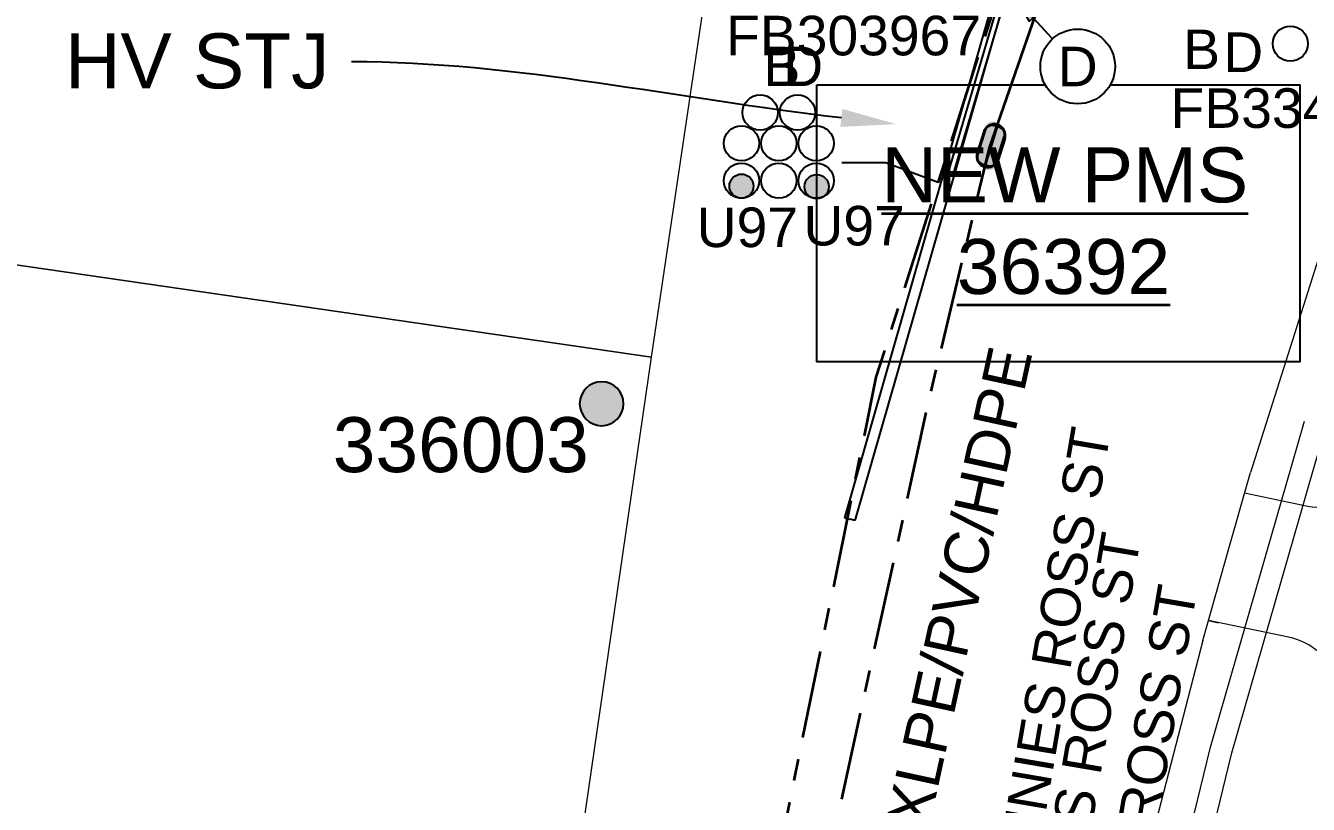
# Model space of a CAD drawing. Header units: metres. Extents: x 307635 to 308805, y 6256169 to 6257356.
# Drawn here: x 308078.3 to 308136.7, y 6256785.7 to 6256821.1 of the extents above; entities that cross this region are included whole.
import ezdxf
from ezdxf import colors
from ezdxf.entities.mleader import LeaderData, LeaderLine
from ezdxf.enums import TextEntityAlignment as Align
from ezdxf.math import Vec2, Vec3

# ---------------------------------------------------------------- set-up
doc = ezdxf.new("R2010")
doc.units = ezdxf.units.M
doc.linetypes.add('Cable Exist UG', pattern=[7, 4, -1, 1, -1])
doc.linetypes.add('IE Trench LV', pattern=[6, 4, -2])
doc.layers.get('0').update_dxf_attribs({"color": 6})
doc.layers.get('Defpoints').update_dxf_attribs({"color": 250})
doc.layers.add('_User Miscellaneous10', color=252, linetype='Continuous', lineweight=13, transparency=0.5)
for name, color, linetype, lineweight in [('_User Miscellaneous7', 3, 'Continuous', 13), ('_User_HV_Exist', 1, 'Continuous', 35), ('_User_LV_Exist', 5, 'Continuous', 35), ('Cadastre Land Parcels_SP_EXT', 118, 'Continuous', 15), ('Cadastre Roads_SP_NEW', 214, 'Continuous', 15)]:
    doc.layers.add(name, color=color, linetype=linetype, lineweight=lineweight)
for name, color, linetype in [('Duct_SP_EXT', 30, 'Continuous'), ('Equip_SP_HV_NEW', 2, 'Continuous'), ('Notes_SP_NEW', 51, 'Continuous'), ('SupportsOH_SP_TR_HV_LV_SL_EXT', 7, 'Continuous'), ('UG_Details_SP_MISC', 7, 'Continuous')]:
    doc.layers.add(name, color=color, linetype=linetype)
doc.styles.add('POLE_LABEL', font='arial.ttf', dxfattribs={"height": 2})
doc.styles.get("Standard").update_dxf_attribs({"font": 'arial.ttf'})
doc.linetypes.add('Cable New UG', pattern='A,5.5,-0.01,["X",Standard,S=1.8,R=0,X=0,Y=-0.94],-1.7', length=7.21)

# ---------------------------------------------------------------- blocks, each defined once
blk = doc.blocks.new('DUCT_EXT')
blk.add_circle((0, 0.8), 0.8)
at = {"flags": 1}
blk.add_attdef('Z', (0, 0), '', height=0.2, dxfattribs=at)
at = {"flags": 9}
for tag, p in [('DUCT_CODE', (0, 0)), ('XSECT_TYPE', (0, -0.2)), ('STATE', (0, -0.6)), ('FB_REFERENCE', (0, -0.4)), ('NOTES', (0, -0.8))]:
    blk.add_attdef(tag, text='', height=0.2, dxfattribs=at).set_placement(p, align=Align.MIDDLE_LEFT)
blk = doc.blocks.new('POLE_EXT')
blk.add_hatch(color=256).paths.add_polyline_path([(-1, 0, 1), (1, 0, 1)])
blk.add_lwpolyline([(-1, 0, 1), (1, 0, 1)], format="xyb", close=True)
at = {"flags": 8}
blk.add_attdef('pNumber', text='', height=2, dxfattribs=at).set_placement((2.5, 2.5), align=Align.MIDDLE_CENTER)
at = {"style": 'POLE_LABEL', "flags": 9}
for tag, p in [('STRUCTURE_PLANT_NUMBER', (1.355, 0.028)), ('STREET_CODE', (1.355, -0.2))]:
    blk.add_attdef(tag, text='', height=0.2, dxfattribs=at).set_placement(p, align=Align.MIDDLE_LEFT)
at = {"flags": 9}
for tag, p in [('OWNED_BY', (1.355, -0.4)), ('PARENT', (1.355, -0.6)), ('SPECIAL_USE', (1.355, -0.8)), ('STATE', (1.355, -1)), ('USAGE', (1.355, -1.2)), ('cLV', (1.355, -1.4)), ('hDepth', (1.355, -1.6)), ('hDia', (1.355, -1.8)), ('cHV', (1.355, -2)), ('LBRACKET', (1.355, -2.2)), ('LExisting', (1.355, -2.4)), ('LANTNUMBER', (1.355, -2.6)), ('LOther', (1.355, -2.8)), ('LRemove', (1.355, -3)), ('cLinedev', (1.355, -3.4)), ('LEGEND', (1.355, -3.2)), ('LOCATION', (1.355, -3.6)), ('pExisting', (1.355, -3.8)), ('PFNUMBER', (1.355, -4)), ('pFooting', (1.355, -4.4)), ('pNew', (1.355, -4.6)), ('NEWPFNUMBER', (1.355, -4.2)), ('pRelocate', (1.355, -5)), ('pRemove', (1.355, -5.2)), ('pReplace', (1.355, -5.4)), ('pStay', (1.355, -5.6)), ('pType', (1.355, -5.8)), ('cspan', (1.355, -6)), ('STREETNAME', (1.355, -6.2)), ('SUBURB', (1.355, -6.4)), ('OPERATED_BY', (1.355, -7.014)), ('NOTES', (1.355, -6.6)), ('MAINTAINED_BY', (1.355, -6.814))]:
    blk.add_attdef(tag, text='', height=0.2, dxfattribs=at).set_placement(p, align=Align.MIDDLE_LEFT)
at = {"flags": 1}
blk.add_attdef('Z', (1.355, -7.328), '', height=0.2, dxfattribs=at)
blk = doc.blocks.new('CABLE_LARGE_EXT')
h = blk.add_hatch(color=256)
edge = h.paths.add_edge_path()
edge.add_arc((0, 0.55), 0.55, 0, 360)
blk.add_circle((0, 0.55), 0.55)
at = {"flags": 1}
blk.add_attdef('Z', (0, 0), '', height=0.2, dxfattribs=at)
at = {"flags": 9}
for tag, p in [('COND_CODE', (0, 0)), ('XSECT_SIZE', (0, -0.6)), ('STATE', (0, -0.4)), ('FB_REFERENCE', (0, -0.2)), ('NOTES', (0, -0.8))]:
    blk.add_attdef(tag, text='', height=0.2, dxfattribs=at).set_placement(p, align=Align.MIDDLE_LEFT)
blk = doc.blocks.new('HV_STJ_NEW')
blk.add_hatch(color=256).paths.add_polyline_path([(0.586, -0.451, 0.414214), (0.906, -0.131, 1.036514), (0.586, 0.451), (-0.586, 0.451, 0.414214), (-0.906, 0.131, 1.036514), (-0.586, -0.451)])
blk.add_lwpolyline([(-0.906, 0.131), (-0.906, -0.131, 0.414214), (-0.586, -0.451), (0.586, -0.451, 0.414214), (0.906, -0.131), (0.906, 0.131, 0.414214), (0.586, 0.451), (-0.586, 0.451, 0.414214)], format="xyb", close=True)
for tag, flags, p in [('ORIENTATION', 9, (1.5, 0)), ('USAGE', 9, (1.5, -0.2)), ('LEGEND', 9, (1.5, -0.4)), ('NOTES', 9, (1.5, -0.6)), ('OWNED_BY', 9, (1.5, -0.8)), ('OPERATED_BY', 9, (1.5, -1)), ('MAINTAINED_BY', 9, (1.5, -1.2)), ('TYPE', 9, (1.5, -1.4)), ('OPERATING_VOLTAGE', 9, (1.5, -1.6)), ('CONSTRUCTED_VOLTAGE', 9, (1.5, -1.8)), ('Z', 1, (1.5, -2.2)), ('NUMBER_OF_PHASES', 9, (1.5, -2))]:
    blk.add_attdef(tag, text='', height=0.2, dxfattribs=dict(flags=flags)).set_placement(p, align=Align.MIDDLE_LEFT)
blk = doc.blocks.new('*U256')
at = {"layer": '_User_HV_Exist'}
h = blk.add_hatch(color=256, dxfattribs=at)
h.dxf.hatch_style = 1
h.paths.add_polyline_path([(0.111, 0.698), (-0.698, 0.11, 1), (-0.11, -0.698), (0.699, -0.11, 1)])
for p, q in [((-0.698, 0.11), (0.111, 0.698)), ((-0.11, -0.698), (0.699, -0.11))]:
    blk.add_line(p, q, dxfattribs=at)
at = {"layer": '_User_HV_Exist', "flags": 128}
blk.add_lwpolyline([(-0.809, -0.588), (0.809, 0.588)], dxfattribs=at)
at = {"layer": '_User_HV_Exist'}
blk.add_circle((0, 0), 0.0001, dxfattribs=at)
for centre, start, end in [((0.405, 0.294), 306.01196, 126.01196), ((-0.404, -0.294), 126.01196, 306.01196), ((-0.404, -0.294), 36.0005, 36.02342), ((0.405, 0.294), 216.0005, 216.02342)]:
    blk.add_arc(centre, 0.5, start, end, dxfattribs=at)
at = {"layer": 'Equip_SP_HV_NEW', "rotation": 36.01196112382231}
blk.add_blockref('HV_STJ_NEW', (0, 0), dxfattribs=at)
blk = doc.blocks.new('*U284')
h = blk.add_hatch(color=256)
h.dxf.hatch_style = 1
h.paths.add_polyline_path([(-2.211, 2.043), (-1.843, 2.38), (-2.703, 2.949)])
at = {"flags": 128}
blk.add_lwpolyline([(-2.211, 2.043), (-1.843, 2.38), (-2.703, 2.949), (-2.211, 2.043)], dxfattribs=at)
at = {"layer": 'Defpoints'}
blk.add_line((-2.703, 2.949), (-3.716, 4.054), dxfattribs=at)
blk.add_wipeout([(0, 1.75), (-0.021, 1.75), (-0.043, 1.749), (-0.064, 1.749), (-0.086, 1.748), (-0.107, 1.747), (-0.129, 1.745), (-0.15, 1.744), (-0.172, 1.742), (-0.193, 1.739), (-0.214, 1.737), (-0.236, 1.734), (-0.257, 1.731), (-0.278, 1.728), (-0.299, 1.724), (-0.32, 1.72), (-0.341, 1.716), (-0.362, 1.712), (-0.383, 1.707), (-0.404, 1.703), (-0.425, 1.698), (-0.446, 1.692), (-0.467, 1.687), (-0.487, 1.681), (-0.508, 1.675), (-0.529, 1.668), (-0.549, 1.662), (-0.569, 1.655), (-0.59, 1.648), (-0.61, 1.64), (-0.63, 1.633), (-0.65, 1.625), (-0.67, 1.617), (-0.689, 1.608), (-0.709, 1.6), (-0.729, 1.591), (-0.748, 1.582), (-0.768, 1.573), (-0.787, 1.563), (-0.806, 1.553), (-0.825, 1.543), (-0.844, 1.533), (-0.863, 1.523), (-0.881, 1.512), (-0.9, 1.501), (-0.918, 1.49), (-0.936, 1.478), (-0.954, 1.467), (-0.972, 1.455), (-0.99, 1.443), (-1.008, 1.431), (-1.025, 1.418), (-1.042, 1.406), (-1.06, 1.393), (-1.077, 1.38), (-1.094, 1.366), (-1.11, 1.353), (-1.127, 1.339), (-1.143, 1.325), (-1.159, 1.311), (-1.175, 1.297), (-1.191, 1.282), (-1.207, 1.267), (-1.222, 1.253), (-1.237, 1.237), (-1.253, 1.222), (-1.267, 1.207), (-1.282, 1.191), (-1.297, 1.175), (-1.311, 1.159), (-1.325, 1.143), (-1.339, 1.127), (-1.353, 1.11), (-1.366, 1.094), (-1.38, 1.077), (-1.393, 1.06), (-1.406, 1.042), (-1.418, 1.025), (-1.431, 1.008), (-1.443, 0.99), (-1.455, 0.972), (-1.467, 0.954), (-1.478, 0.936), (-1.49, 0.918), (-1.501, 0.9), (-1.512, 0.881), (-1.523, 0.863), (-1.533, 0.844), (-1.543, 0.825), (-1.553, 0.806), (-1.563, 0.787), (-1.573, 0.768), (-1.582, 0.748), (-1.591, 0.729), (-1.6, 0.709), (-1.608, 0.689), (-1.617, 0.67), (-1.625, 0.65), (-1.633, 0.63), (-1.64, 0.61), (-1.648, 0.59), (-1.655, 0.569), (-1.662, 0.549), (-1.668, 0.529), (-1.675, 0.508), (-1.681, 0.487), (-1.687, 0.467), (-1.692, 0.446), (-1.698, 0.425), (-1.703, 0.404), (-1.707, 0.383), (-1.712, 0.362), (-1.716, 0.341), (-1.72, 0.32), (-1.724, 0.299), (-1.728, 0.278), (-1.731, 0.257), (-1.734, 0.236), (-1.737, 0.214), (-1.739, 0.193), (-1.742, 0.172), (-1.744, 0.15), (-1.745, 0.129), (-1.747, 0.107), (-1.748, 0.086), (-1.749, 0.064), (-1.749, 0.043), (-1.75, 0.021), (-1.75, 0), (-1.75, -0.021), (-1.749, -0.043), (-1.749, -0.064), (-1.748, -0.086), (-1.747, -0.107), (-1.745, -0.129), (-1.744, -0.15), (-1.742, -0.172), (-1.739, -0.193), (-1.737, -0.214), (-1.734, -0.236), (-1.731, -0.257), (-1.728, -0.278), (-1.724, -0.299), (-1.72, -0.32), (-1.716, -0.341), (-1.712, -0.362), (-1.707, -0.383), (-1.703, -0.404), (-1.698, -0.425), (-1.692, -0.446), (-1.687, -0.467), (-1.681, -0.487), (-1.675, -0.508), (-1.668, -0.529), (-1.662, -0.549), (-1.655, -0.569), (-1.648, -0.59), (-1.64, -0.61), (-1.633, -0.63), (-1.625, -0.65), (-1.617, -0.67), (-1.608, -0.689), (-1.6, -0.709), (-1.591, -0.729), (-1.582, -0.748), (-1.573, -0.768), (-1.563, -0.787), (-1.553, -0.806), (-1.543, -0.825), (-1.533, -0.844), (-1.523, -0.863), (-1.512, -0.881), (-1.501, -0.9), (-1.49, -0.918), (-1.478, -0.936), (-1.467, -0.954), (-1.455, -0.972), (-1.443, -0.99), (-1.431, -1.008), (-1.418, -1.025), (-1.406, -1.042), (-1.393, -1.06), (-1.38, -1.077), (-1.366, -1.094), (-1.353, -1.11), (-1.339, -1.127), (-1.325, -1.143), (-1.311, -1.159), (-1.297, -1.175), (-1.282, -1.191), (-1.267, -1.207), (-1.253, -1.222), (-1.237, -1.237), (-1.222, -1.253), (-1.207, -1.267), (-1.191, -1.282), (-1.175, -1.297), (-1.159, -1.311), (-1.143, -1.325), (-1.127, -1.339), (-1.11, -1.353), (-1.094, -1.366), (-1.077, -1.38), (-1.06, -1.393), (-1.042, -1.406), (-1.025, -1.418), (-1.008, -1.431), (-0.99, -1.443), (-0.972, -1.455), (-0.954, -1.467), (-0.936, -1.478), (-0.918, -1.49), (-0.9, -1.501), (-0.881, -1.512), (-0.863, -1.523), (-0.844, -1.533), (-0.825, -1.543), (-0.806, -1.553), (-0.787, -1.563), (-0.768, -1.573), (-0.748, -1.582), (-0.729, -1.591), (-0.709, -1.6), (-0.689, -1.608), (-0.67, -1.617), (-0.65, -1.625), (-0.63, -1.633), (-0.61, -1.64), (-0.59, -1.648), (-0.569, -1.655), (-0.549, -1.662), (-0.529, -1.668), (-0.508, -1.675), (-0.487, -1.681), (-0.467, -1.687), (-0.446, -1.692), (-0.425, -1.698), (-0.404, -1.703), (-0.383, -1.707), (-0.362, -1.712), (-0.341, -1.716), (-0.32, -1.72), (-0.299, -1.724), (-0.278, -1.728), (-0.257, -1.731), (-0.236, -1.734), (-0.214, -1.737), (-0.193, -1.739), (-0.172, -1.742), (-0.15, -1.744), (-0.129, -1.745), (-0.107, -1.747), (-0.086, -1.748), (-0.064, -1.749), (-0.043, -1.749), (-0.021, -1.75), (0, -1.75), (0.021, -1.75), (0.043, -1.749), (0.064, -1.749), (0.086, -1.748), (0.107, -1.747), (0.129, -1.745), (0.15, -1.744), (0.172, -1.742), (0.193, -1.739), (0.214, -1.737), (0.236, -1.734), (0.257, -1.731), (0.278, -1.728), (0.299, -1.724), (0.32, -1.72), (0.341, -1.716), (0.362, -1.712), (0.383, -1.707), (0.404, -1.703), (0.425, -1.698), (0.446, -1.692), (0.467, -1.687), (0.487, -1.681), (0.508, -1.675), (0.529, -1.668), (0.549, -1.662), (0.569, -1.655), (0.59, -1.648), (0.61, -1.64), (0.63, -1.633), (0.65, -1.625), (0.67, -1.617), (0.689, -1.608), (0.709, -1.6), (0.729, -1.591), (0.748, -1.582), (0.768, -1.573), (0.787, -1.563), (0.806, -1.553), (0.825, -1.543), (0.844, -1.533), (0.863, -1.523), (0.881, -1.512), (0.9, -1.501), (0.918, -1.49), (0.936, -1.478), (0.954, -1.467), (0.972, -1.455), (0.99, -1.443), (1.008, -1.431), (1.025, -1.418), (1.042, -1.406), (1.06, -1.393), (1.077, -1.38), (1.094, -1.366), (1.11, -1.353), (1.127, -1.339), (1.143, -1.325), (1.159, -1.311), (1.175, -1.297), (1.191, -1.282), (1.207, -1.267), (1.222, -1.253), (1.237, -1.237), (1.253, -1.222), (1.267, -1.207), (1.282, -1.191), (1.297, -1.175), (1.311, -1.159), (1.325, -1.143), (1.339, -1.127), (1.353, -1.11), (1.366, -1.094), (1.38, -1.077), (1.393, -1.06), (1.406, -1.042), (1.418, -1.025), (1.431, -1.008), (1.443, -0.99), (1.455, -0.972), (1.467, -0.954), (1.478, -0.936), (1.49, -0.918), (1.501, -0.9), (1.512, -0.881), (1.523, -0.863), (1.533, -0.844), (1.543, -0.825), (1.553, -0.806), (1.563, -0.787), (1.573, -0.768), (1.582, -0.748), (1.591, -0.729), (1.6, -0.709), (1.608, -0.689), (1.617, -0.67), (1.625, -0.65), (1.633, -0.63), (1.64, -0.61), (1.648, -0.59), (1.655, -0.569), (1.662, -0.549), (1.668, -0.529), (1.675, -0.508), (1.681, -0.487), (1.687, -0.467), (1.692, -0.446), (1.698, -0.425), (1.703, -0.404), (1.707, -0.383), (1.712, -0.362), (1.716, -0.341), (1.72, -0.32), (1.724, -0.299), (1.728, -0.278), (1.731, -0.257), (1.734, -0.236), (1.737, -0.214), (1.739, -0.193), (1.742, -0.172), (1.744, -0.15), (1.745, -0.129), (1.747, -0.107), (1.748, -0.086), (1.749, -0.064), (1.749, -0.043), (1.75, -0.021), (1.75, 0), (1.75, 0.021), (1.749, 0.043), (1.749, 0.064), (1.748, 0.086), (1.747, 0.107), (1.745, 0.129), (1.744, 0.15), (1.742, 0.172), (1.739, 0.193), (1.737, 0.214), (1.734, 0.236), (1.731, 0.257), (1.728, 0.278), (1.724, 0.299), (1.72, 0.32), (1.716, 0.341), (1.712, 0.362), (1.707, 0.383), (1.703, 0.404), (1.698, 0.425), (1.692, 0.446), (1.687, 0.467), (1.681, 0.487), (1.675, 0.508), (1.668, 0.529), (1.662, 0.549), (1.655, 0.569), (1.648, 0.59), (1.64, 0.61), (1.633, 0.63), (1.625, 0.65), (1.617, 0.67), (1.608, 0.689), (1.6, 0.709), (1.591, 0.729), (1.582, 0.748), (1.573, 0.768), (1.563, 0.787), (1.553, 0.806), (1.543, 0.825), (1.533, 0.844), (1.523, 0.863), (1.512, 0.881), (1.501, 0.9), (1.49, 0.918), (1.478, 0.936), (1.467, 0.954), (1.455, 0.972), (1.443, 0.99), (1.431, 1.008), (1.418, 1.025), (1.406, 1.042), (1.393, 1.06), (1.38, 1.077), (1.366, 1.094), (1.353, 1.11), (1.339, 1.127), (1.325, 1.143), (1.311, 1.159), (1.297, 1.175), (1.282, 1.191), (1.267, 1.207), (1.253, 1.222), (1.237, 1.237), (1.222, 1.253), (1.207, 1.267), (1.191, 1.282), (1.175, 1.297), (1.159, 1.311), (1.143, 1.325), (1.127, 1.339), (1.11, 1.353), (1.094, 1.366), (1.077, 1.38), (1.06, 1.393), (1.042, 1.406), (1.025, 1.418), (1.008, 1.431), (0.99, 1.443), (0.972, 1.455), (0.954, 1.467), (0.936, 1.478), (0.918, 1.49), (0.9, 1.501), (0.881, 1.512), (0.863, 1.523), (0.844, 1.533), (0.825, 1.543), (0.806, 1.553), (0.787, 1.563), (0.768, 1.573), (0.748, 1.582), (0.729, 1.591), (0.709, 1.6), (0.689, 1.608), (0.67, 1.617), (0.65, 1.625), (0.63, 1.633), (0.61, 1.64), (0.59, 1.648), (0.569, 1.655), (0.549, 1.662), (0.529, 1.668), (0.508, 1.675), (0.487, 1.681), (0.467, 1.687), (0.446, 1.692), (0.425, 1.698), (0.404, 1.703), (0.383, 1.707), (0.362, 1.712), (0.341, 1.716), (0.32, 1.72), (0.299, 1.724), (0.278, 1.728), (0.257, 1.731), (0.236, 1.734), (0.214, 1.737), (0.193, 1.739), (0.172, 1.742), (0.15, 1.744), (0.129, 1.745), (0.107, 1.747), (0.086, 1.748), (0.064, 1.749), (0.043, 1.749), (0.021, 1.75)])
blk.add_line((-2.703, 2.949), (-1.182, 1.29))
blk.add_circle((0, 0), 1.7)
at = {"width": 0.9}
blk.add_attdef('CODE', text='', height=1.8, dxfattribs=at).set_placement((0, 0), align=Align.MIDDLE_CENTER)
at = {"flags": 1}
blk.add_attdef('Z', (0, 0), '', height=0.2, dxfattribs=at)

msp = doc.modelspace()

# ---------------------------------------------------------------- linework, layer by layer
at = {"layer": '_User Miscellaneous10', "color": 7, "flags": 128}
for points in [[(308138.449, 6256814.698), (308134.037, 6256800.789)], [(308121.89, 6256737.157), (308123.351, 6256746.063), (308125.015, 6256755.149), (308126.817, 6256765.283), (308129.385, 6256776.68), (308132.221, 6256788.3), (308135.912, 6256801.123), (308136.493, 6256803.128)], [(308122.877, 6256736.995), (308124.336, 6256745.892), (308126, 6256754.971), (308127.798, 6256765.085), (308130.359, 6256776.452), (308133.188, 6256788.043), (308136.873, 6256800.846), (308137.474, 6256802.918)], [(308131.862, 6256793.157), (308129.738, 6256784.948)]]:
    msp.add_lwpolyline(points, dxfattribs=at)
at = {"layer": '_User Miscellaneous10'}
for points in [[(308146.881, 6256800.187), (308142.337, 6256801.132, 0.267948), (308139.488, 6256800.193, -0.267948), (308136.639, 6256799.254), (308133.769, 6256799.851)], [(308145.14, 6256788.292), (308140.245, 6256789.311, -0.267949), (308138.007, 6256791.308, 0.267949), (308135.769, 6256793.306), (308132.121, 6256794.065)]]:
    msp.add_lwpolyline(points, format="xyb", dxfattribs=at)
for points in [[(308131.862, 6256793.157), (308133.085, 6256797.451), (308134.037, 6256800.789)], [(308131.862, 6256793.157), (308133.085, 6256797.451), (308134.037, 6256800.789)], [(308132.121, 6256794.065), (308132.559, 6256793.963)]]:
    msp.add_lwpolyline(points, dxfattribs=at)
at = {"layer": '_User Miscellaneous7', "color": 7, "flags": 128}
msp.add_lwpolyline([(308138.449, 6256814.698), (308134.037, 6256800.789)], dxfattribs=at)
at = {"layer": '_User_HV_Exist', "linetype": 'Cable Exist UG', "flags": 128}
msp.add_lwpolyline([(308110.879, 6256775.019), (308117.008, 6256805.123), (308124.623, 6256828.994), (308125.858, 6256834.545, 0.132818), (308123.758, 6256846.56, -0.177485), (308123.758, 6256862.19, -0.121892), (308129.762, 6256870.613, 0.041857), (308134.51, 6256878.317), (308135.234, 6256880.437), (308136.438, 6256887.265)], format="xyb", dxfattribs=at)
at = {"layer": '_User_HV_Exist', "linetype": 'Cable New UG', "flags": 128}
msp.add_lwpolyline([(308122.164, 6256815.564), (308124.766, 6256823.101), (308126.72, 6256828.627), (308151.393, 6256823.77), (308146.722, 6256797.539), (308164.415, 6256794.296)], dxfattribs=at)
at = {"layer": '_User_HV_Exist', "linetype": 'Cable Exist UG', "flags": 128}
msp.add_lwpolyline([(308110.943, 6256765.42), (308110.943, 6256765.42), (308119.477, 6256804.394), (308122.164, 6256815.564)], dxfattribs=at)
at = {"layer": '_User_LV_Exist', "lineweight": -2, "flags": 128}
msp.add_lwpolyline([(308114.303, 6256818.421), (308136.287, 6256818.421), (308136.287, 6256805.831), (308114.303, 6256805.831)], close=True, dxfattribs=at)
at = {"layer": 'Cadastre Land Parcels_SP_EXT', "linetype": 'Continuous'}
for points in [[(308117.134, 6256875.813), (308130.464, 6256965.604), (308140.289, 6257030.99), (308165.387, 6257198.033), (308021.248, 6257184.003), (307945.081, 6257146.854), (307773.552, 6257047.232), (307782.472, 6257022.497), (307811.926, 6256940.813), (307837.455, 6256870.017), (307885.029, 6256738.087), (307893.259, 6256715.265), (308022.907, 6256696.222), (308040.257, 6256815.692), (308106.777, 6256806.045), (308117.134, 6256875.813)], [(308089.409, 6256686.553), (308106.777, 6256806.045), (308040.257, 6256815.692), (308022.907, 6256696.222), (308089.409, 6256686.553)]]:
    msp.add_lwpolyline(points, close=True, dxfattribs=at)
at = {"layer": 'Duct_SP_EXT'}
for p, q in [((308122.166, 6256821.705), (308115.567, 6256798.738)), ((308122.627, 6256821.57), (308116.028, 6256798.606)), ((308115.567, 6256798.738), (308115.797, 6256798.672)), ((308116.028, 6256798.606), (308115.797, 6256798.672))]:
    msp.add_line(p, q, dxfattribs=at)
msp.add_lwpolyline([(308115.444, 6256814.894), (308117.436, 6256814.894), (308119.82, 6256814.004)], dxfattribs=at)
at = {"layer": 'UG_Details_SP_MISC'}
for p, q in [((308120.288, 6256814.448), (308124.902, 6256830.015)), ((308120.518, 6256814.38), (308125.138, 6256829.967)), ((308120.288, 6256814.448), (308120.403, 6256814.414)), ((308120.518, 6256814.38), (308120.403, 6256814.414))]:
    msp.add_line(p, q, dxfattribs=at)

# ---------------------------------------------------------------- block references
at = {"layer": '_User_HV_Exist', "linetype": 'IE Trench LV', "rotation": 216.7605407956251}
msp.add_blockref('*U256', (308122.225, 6256815.656), dxfattribs=at)
at = {"layer": 'Duct_SP_EXT'}
for name, p in [('DUCT_EXT', (308135.848, 6256819.497)), ('DUCT_EXT', (308111.723, 6256816.368)), ('DUCT_EXT', (308113.423, 6256816.368)), ('DUCT_EXT', (308110.873, 6256814.968)), ('DUCT_EXT', (308112.573, 6256814.968)), ('DUCT_EXT', (308114.273, 6256814.968)), ('DUCT_EXT', (308110.873, 6256813.268)), ('DUCT_EXT', (308112.573, 6256813.268)), ('DUCT_EXT', (308114.273, 6256813.268)), ('CABLE_LARGE_EXT', (308110.873, 6256813.268)), ('CABLE_LARGE_EXT', (308114.294, 6256813.244))]:
    msp.add_blockref(name, p, dxfattribs=at)
at = {"layer": 'SupportsOH_SP_TR_HV_LV_SL_EXT'}
ref = msp.add_blockref('POLE_EXT', (308104.508, 6256803.924), dxfattribs=at)
ref.add_attrib('ASSET_NUM', '336003', dxfattribs={"layer": '0', "height": 2.5, "style": 'POLE_LABEL'}).set_placement((308103.925, 6256802.06), align=Align.MIDDLE_RIGHT)

# ---------------------------------------------------------------- texts
at = {"layer": '_User_HV_Exist'}
msp.add_text('CLUNIES ROSS ST', height=1.8, rotation=80.3167, dxfattribs=at).set_placement((308127.813, 6256773.167))
at = {"layer": '_User_HV_Exist', "lineweight": 0, "insert": (308117.456, 6256785.027), "char_height": 2, "attachment_point": 2, "rotation": 77.71192}
msp.add_mtext('(U72) 240mm² Al XLPE/PVC/HDPE', dxfattribs=at)
at = {"layer": '_User_LV_Exist', "lineweight": -2}
msp.add_text('CLUNIES ROSS ST', height=1.8, rotation=80.3167, dxfattribs=at).set_placement((308123.871, 6256780.338))
at = {"layer": '_User_LV_Exist', "insert": (308110.968, 6256815.582), "char_height": 2.5, "attachment_point": 1}
msp.add_mtext_dynamic_manual_height_columns('\\pi6.2778;{\\LNEW PMS\\P\\pi9.7063;36392}', width=28.7936, gutter_width=12.5, heights=[0], dxfattribs=at)
at = {"layer": 'Cadastre Roads_SP_NEW'}
msp.add_text('CLUNIES ROSS ST', height=1.8, rotation=80.3167, dxfattribs=at).set_placement((308125.249, 6256775.547))
at = {"layer": 'Duct_SP_EXT'}
for s, p in [('FB303967', (308110.173, 6256819.768)), ('B', (308130.976, 6256819.143)), ('D', (308132.8, 6256819.01)), ('B', (308111.873, 6256818.368)), ('D', (308112.773, 6256818.368)), ('FB334895', (308130.401, 6256816.47)), ('U97', (308108.833, 6256811.047)), ('U97', (308113.694, 6256811.121))]:
    msp.add_text(s, height=1.8, dxfattribs=at).set_placement(p)

# ---------------------------------------------------------------- leaders
at = {"layer": '_User_HV_Exist'}
ml = msp.add_multileader_mtext('Standard', dxfattribs=at)
ml.set_content('HV STJ', color=256)
ml.set_leader_properties()
ml.build(insert=Vec2(0, 0))
ml.multileader.update_dxf_attribs({"leader_type": 2, "has_text_frame": 1, "text_left_attachment_type": 2, "text_right_attachment_type": 2, "dogleg_length": 0.01, "arrow_head_size": 2.5})
ctx = ml.context
ctx.base_point, ctx.char_height, ctx.arrow_head_size, ctx.landing_gap_size, ctx.plane_origin = Vec3(308079.642, 6256819.473), 2.5, 2.5, 1, Vec3(308074.726, 6256824.17)
ctx.left_attachment, ctx.right_attachment, ctx.text_align_type = 2, 2, 2
notes = []
notes.append((ctx, [(1, (1, 1, 0), (308093.132, 6256819.473), (-1, 0), 0.01, [(0, [(308117.904, 6256816.639)], 0, [])])]))
ctx.mtext.insert, ctx.mtext.alignment, ctx.mtext.flow_direction = Vec3(308092.122, 6256820.765), 3, 5
for ctx, leaders in notes:
    for number, flags, end, landing, length, lines in leaders:
        leader = LeaderData()
        leader.index, (leader.has_last_leader_line, leader.has_dogleg_vector, leader.attachment_direction) = number, flags
        leader.last_leader_point, leader.dogleg_vector, leader.dogleg_length = Vec3(end), Vec3(landing), length
        for number, points, colour, breaks in lines:
            line = LeaderLine()
            line.index, line.vertices, line.color, line.breaks = number, Vec3.list(points), colors.encode_raw_color(colour), breaks
            leader.lines.append(line)
        ctx.leaders.append(leader)

# ---------------------------------------------------------------- next in the draw order: block references
at = {"layer": 'Notes_SP_NEW'}
ref = msp.add_blockref('*U284', (308126.173, 6256819.262), dxfattribs=at)
ref.add_attrib('CODE', 'D', dxfattribs={"layer": '0', "height": 1.8}).set_placement((308126.173, 6256819.262), align=Align.MIDDLE_CENTER)

doc.saveas('drawing.dxf')
